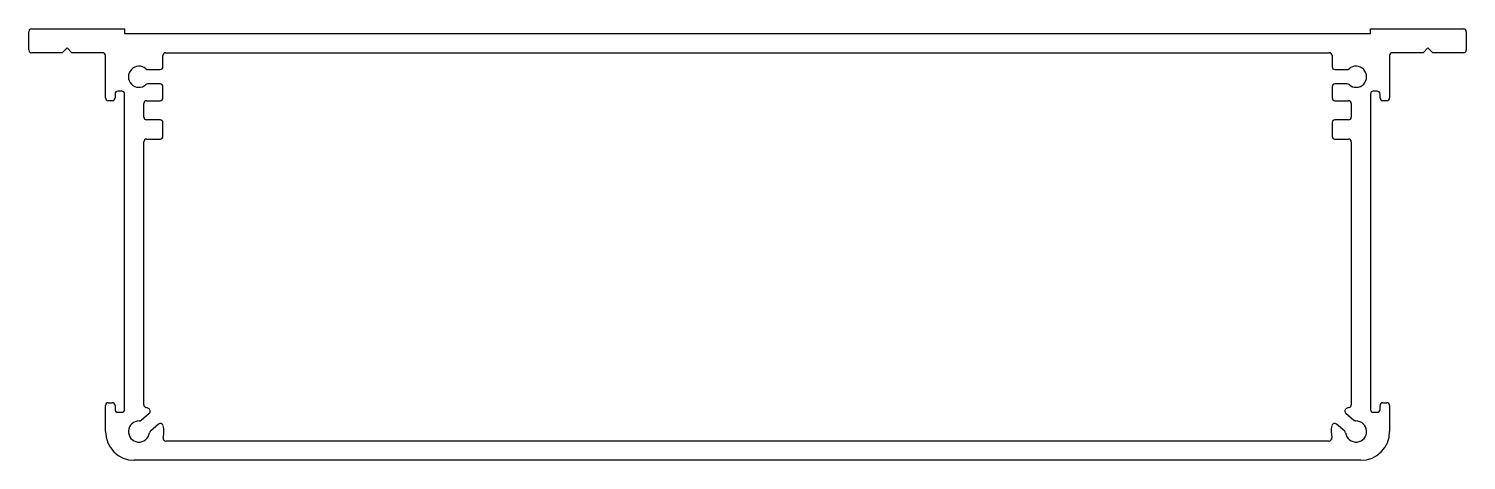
# Model space of a CAD drawing. Extents: x 649 to 799, y 690 to 735.
import ezdxf

# ---------------------------------------------------------------- set-up
doc = ezdxf.new("R2010")
doc.units = 0
doc.layers.get('0').update_dxf_attribs({"linetype": 'CONTINUOUS'})

msp = doc.modelspace()

# ---------------------------------------------------------------- linework, layer by layer
for p, q in [((648.91, 735.26), (658.61, 735.26)), ((658.61, 735.26), (658.61, 734.76)), ((788.61, 734.76), (788.61, 735.26)), ((788.61, 735.26), (798.31, 735.26)), ((648.61, 733.06), (648.61, 734.96)), ((658.61, 734.76), (788.61, 734.76)), ((798.61, 734.96), (798.61, 733.06)), ((652.11, 732.76), (648.91, 732.76)), ((652.61, 733.26), (652.11, 732.76)), ((653.11, 732.76), (652.61, 733.26)), ((656.31, 732.76), (653.11, 732.76)), ((656.61, 728.06), (656.61, 732.46)), ((662.61, 731.31), (662.61, 732.46)), ((662.91, 732.76), (784.31, 732.76)), ((784.61, 732.46), (784.61, 731.31)), ((790.61, 732.46), (790.61, 728.06)), ((794.11, 732.76), (790.91, 732.76)), ((794.61, 733.26), (794.11, 732.76)), ((795.11, 732.76), (794.61, 733.26)), ((798.31, 732.76), (795.11, 732.76)), ((661.03, 731.01), (662.31, 731.01)), ((784.91, 731.01), (786.18, 731.01)), ((662.31, 729.51), (661.03, 729.51)), ((662.61, 728.06), (662.61, 729.21)), ((784.61, 729.21), (784.61, 728.06)), ((786.18, 729.51), (784.91, 729.51)), ((657.31, 727.76), (656.91, 727.76)), ((657.61, 728.46), (657.61, 728.06)), ((658.31, 728.76), (657.91, 728.76)), ((658.61, 695.56), (658.61, 728.46)), ((660.91, 727.76), (662.31, 727.76)), ((784.91, 727.76), (786.31, 727.76)), ((788.61, 728.46), (788.61, 695.56)), ((789.31, 728.76), (788.91, 728.76)), ((789.61, 728.06), (789.61, 728.46)), ((790.31, 727.76), (789.91, 727.76)), ((660.61, 726.06), (660.61, 727.46)), ((786.61, 727.46), (786.61, 726.06)), ((662.31, 725.76), (660.91, 725.76)), ((662.61, 724.06), (662.61, 725.46)), ((784.61, 725.46), (784.61, 724.06)), ((786.31, 725.76), (784.91, 725.76)), ((660.61, 696.05), (660.61, 723.46)), ((660.91, 723.76), (662.31, 723.76)), ((784.91, 723.76), (786.31, 723.76)), ((786.61, 723.46), (786.61, 696.05)), ((656.91, 696.26), (657.31, 696.26)), ((789.91, 696.26), (790.31, 696.26)), ((656.61, 693.26), (656.61, 695.96)), ((657.61, 695.96), (657.61, 695.56)), ((657.91, 695.26), (658.31, 695.26)), ((660.32, 694.44), (661.17, 695.17)), ((786.04, 695.17), (786.89, 694.44)), ((788.91, 695.26), (789.31, 695.26)), ((789.61, 695.56), (789.61, 695.96)), ((790.61, 695.96), (790.61, 693.26)), ((662.15, 694.03), (661.3, 693.3)), ((785.92, 693.3), (785.06, 694.03)), ((784.29, 692.26), (662.92, 692.26)), ((787.61, 690.26), (659.61, 690.26))]:
    msp.add_line(p, q)
for centre, radius, start, end in [((648.91, 734.96), 0.3, 90, 180), ((798.31, 734.96), 0.3, 0, 90), ((648.91, 733.06), 0.3, 180, 270), ((656.31, 732.46), 0.3, 0, 90), ((662.91, 732.46), 0.3, 90, 180), ((784.31, 732.46), 0.3, 0, 90), ((790.91, 732.46), 0.3, 90, 180), ((798.31, 733.06), 0.3, 270, 0), ((660.11, 730.26), 1.1, 48.5904, 311.4096), ((661.03, 731.31), 0.3, 228.5904, 270), ((662.31, 731.31), 0.3, 270, 0), ((784.91, 731.31), 0.3, 180, 270), ((786.18, 731.31), 0.3, 270, 311.4096), ((787.11, 730.26), 1.1, 228.5904, 131.4096), ((661.03, 729.21), 0.3, 90, 131.4096), ((662.31, 729.21), 0.3, 0, 90), ((784.91, 729.21), 0.3, 90, 180), ((786.18, 729.21), 0.3, 48.5904, 90), ((656.91, 728.06), 0.3, 180, 270), ((657.31, 728.06), 0.3, 270, 0), ((657.91, 728.46), 0.3, 90, 180), ((658.31, 728.46), 0.3, 0, 90), ((660.91, 727.46), 0.3, 90, 180), ((662.31, 728.06), 0.3, 270, 0), ((784.91, 728.06), 0.3, 180, 270), ((786.31, 727.46), 0.3, 360, 90), ((788.91, 728.46), 0.3, 90, 180), ((789.31, 728.46), 0.3, 0, 90), ((789.91, 728.06), 0.3, 180, 270), ((790.31, 728.06), 0.3, 270, 360), ((660.91, 726.06), 0.3, 180, 270), ((786.31, 726.06), 0.3, 270, 360), ((662.31, 725.46), 0.3, 0, 90), ((784.91, 725.46), 0.3, 90, 180), ((660.91, 723.46), 0.3, 90, 180), ((662.31, 724.06), 0.3, 270, 360), ((784.91, 724.06), 0.3, 180, 270), ((786.31, 723.46), 0.3, 360, 90), ((656.91, 695.96), 0.3, 90, 180), ((657.31, 695.96), 0.3, 0, 90), ((660.91, 696.05), 0.3, 180, 253.9866), ((786.31, 696.05), 0.3, 286.0134, 360), ((789.91, 695.96), 0.3, 90, 180), ((790.31, 695.96), 0.3, 0, 90), ((657.91, 695.56), 0.3, 180, 270), ((658.31, 695.56), 0.3, 270, 0), ((660.11, 693.26), 2.6, 67.7642, 73.9866), ((660.98, 695.39), 0.3, 310.6013, 67.7642), ((786.24, 695.39), 0.3, 112.2358, 229.3987), ((787.11, 693.26), 2.6, 106.0134, 112.2358), ((788.91, 695.56), 0.3, 180, 270), ((789.31, 695.56), 0.3, 270, 360), ((659.61, 693.26), 3, 180, 270), ((660.11, 693.26), 1.1, 89.1917, 352.0109), ((660.13, 694.66), 0.3, 269.1917, 310.6013), ((661.49, 693.07), 0.3, 130.6013, 172.0109), ((662.34, 693.8), 0.3, 13.4384, 130.6013), ((660.11, 693.26), 2.6, 346.032, 13.4384), ((787.11, 693.26), 2.6, 166.5616, 193.968), ((784.87, 693.8), 0.3, 49.3987, 166.5616), ((785.72, 693.07), 0.3, 7.9891, 49.3987), ((787.11, 693.26), 1.1, 187.9891, 90.8083), ((787.09, 694.66), 0.3, 229.3987, 270.8083), ((787.61, 693.26), 3, 270, 0), ((662.92, 692.56), 0.3, 166.032, 270), ((784.29, 692.56), 0.3, 270, 13.968)]:
    msp.add_arc(centre, radius, start, end)

doc.saveas('drawing.dxf')
